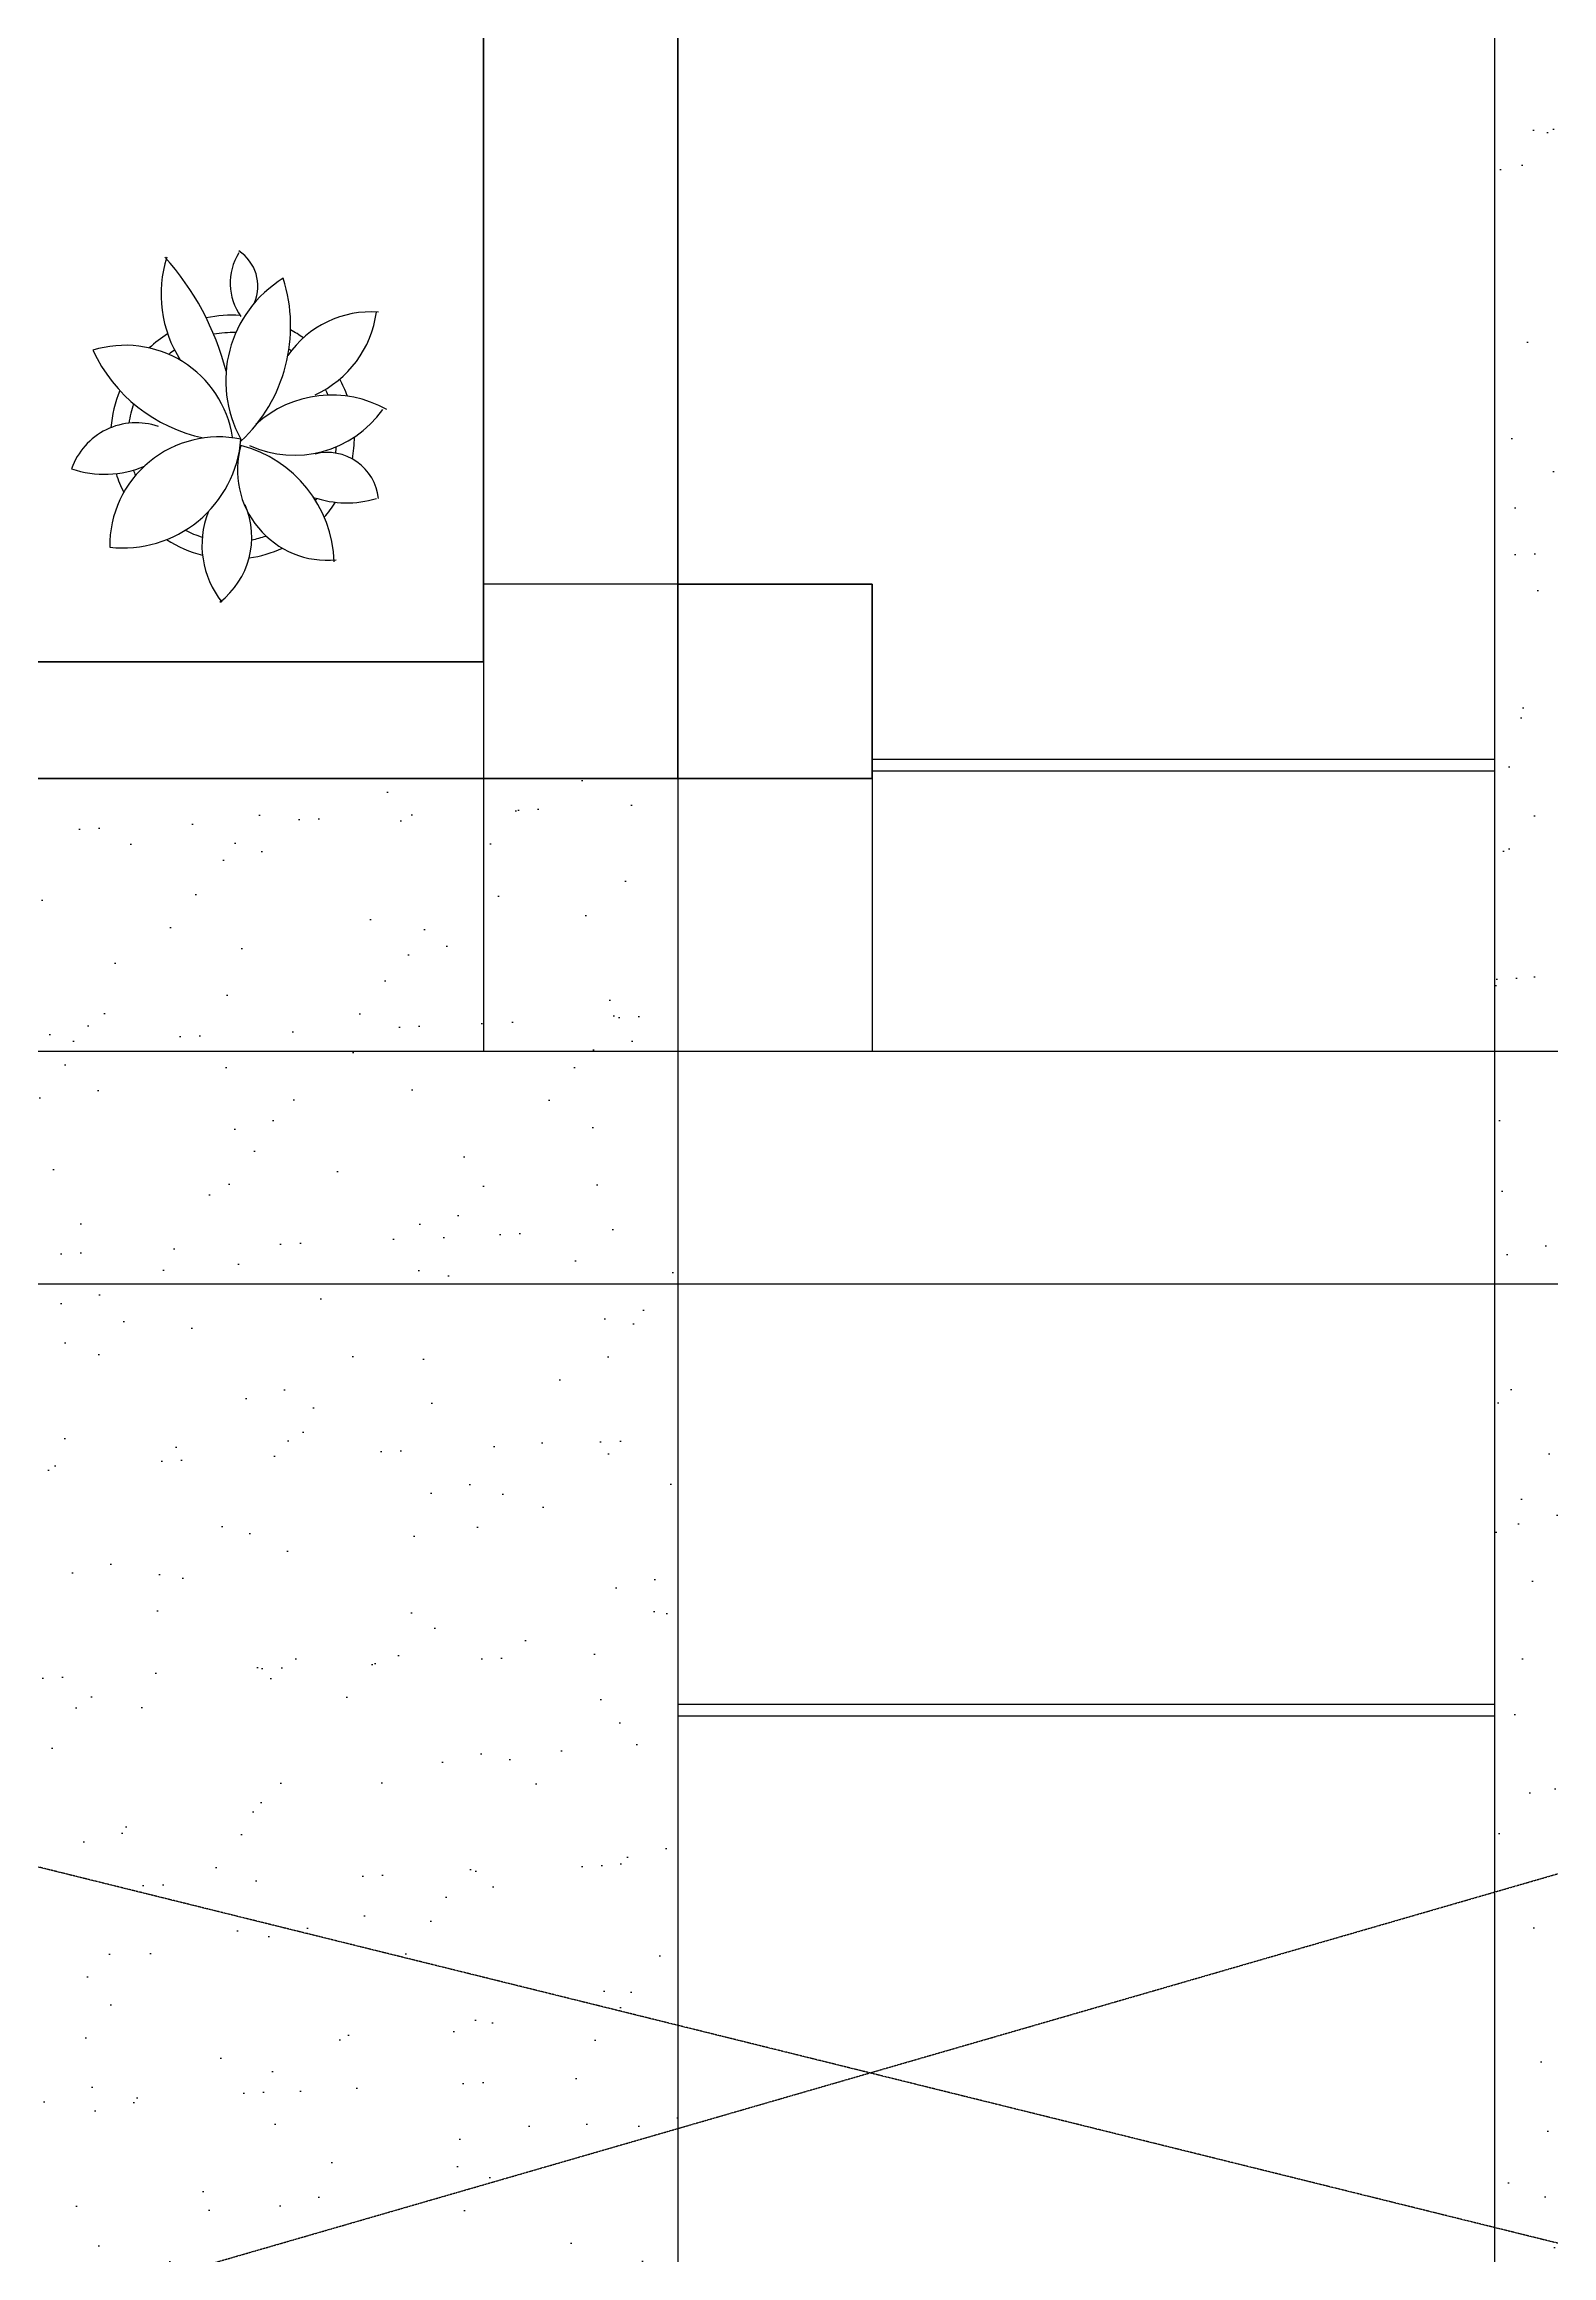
# Model space of a CAD drawing. Header units: millimetres. Extents: x -249630 to 95394, y -188036 to 109963.
# Drawn here: x -95159 to -92736, y 31104 to 34658 of the extents above; entities that cross this region are included whole.
import ezdxf

# ---------------------------------------------------------------- set-up
doc = ezdxf.new("R2010")
doc.units = ezdxf.units.MM
doc.header["$PDMODE"] = 2
doc.linetypes.add('HIDDEN2', pattern=[4.7625, 3.175, -1.5875])
for name, color, linetype in [('Arboles', 86, 'Continuous'), ('cotas', 1, 'Continuous'), ('Layer1', 2, 'Continuous'), ('Layer2', 8, 'Continuous'), ('PUERTAS', 14, 'Continuous'), ('VEREDA', 1, 'Continuous')]:
    doc.layers.add(name, color=color, linetype=linetype)
doc.layers.add('MUROS', color=6, linetype='Continuous', lineweight=60)
doc.styles.add('COTAS', font='arial.ttf', dxfattribs={"width": 1.1})
doc.dimstyles.new('COTA1-50', dxfattribs={"dimscale": 0.5, "dimtxt": 0.22, "dimasz": 0.12, "dimexe": 0.08, "dimexo": 0.05, "dimgap": 0.076, "dimtad": 2, "dimzin": 4, "dimdsep": 46, "dimtxsty": 'COTAS', "dimblk": 'ARCHTICK', "dimcen": -0.1, "dimclrd": 141, "dimclre": 141, "dimclrt": 11, "dimadec": 0, "dimazin": 0, "dimtfac": 1, "dimtix": 1, "dimtmove": 1, "dimatfit": 3, "dimfxl": 1, "dimtolj": 1, "dimtzin": 0, "dimarcsym": 0})
pattern_1 = [(82.5, (-230894.77, -222643.12), (-178.69067, 167.37674), [0, -193.04, 0, -215.9, 0, -206.375]), (52.5, (-230894.77, -222643.12), (-94.50546, 412.36643), [0, -104.14, 0, -173.99, 0, -66.675]), (12.5, (-231005.23, -222753.58), (279.14991, 280.16616), [0, -63.5, 0, -228.6, 0, -298.45]), (2.5, (-231005.23, -222753.58), (191.14055, 348.7754), [0, -31.75, 0, -149.86, 0, -171.45])]

# ---------------------------------------------------------------- blocks, each defined once
blk = doc.blocks.new('ARBUSTO8')
at = {"layer": 'Arboles', "color": 94}
for centre, radius, start, end in [((0.1947, 0.5614), 0.4882, 162.17286, 212.92324), ((-1.0852, -0.0188), 1.0876, 14.46595, 42.13167), ((0.2127, 0.6066), 0.2285, 147.95065, 215.86758), ((-0.0748, 0.594), 0.1705, 337.11275, 56.60528), ((0.4481, 0.2143), 0.4817, 121.33408, 209.17932), ((-0.4095, 0.434), 0.6367, 313.34792, 17.53205), ((0.5488, 0.0881), 0.4029, 85.51778, 145.69675), ((0.15, 0.5458), 0.4255, 294.31205, 352.42075), ((-0.437, -0.0789), 0.4357, 8.83439, 107.46655), ((0.0078, 0.6065), 0.6356, 205.11953, 258.15382), ((0.2416, 0.3518), 0.4367, 245.65217, 324.55057), ((0.3921, -0.2976), 0.4542, 60.70566, 132.17778), ((-0.3934, -0.2289), 0.2743, 71.00323, 161.0043), ((-0.0617, -0.4493), 0.438, 78.23661, 180.64455), ((-0.4456, 0.0173), 0.4746, 263.45246, 355.4287), ((0.3751, -0.1455), 0.3615, 164.03889, 275.5712), ((-0.0962, -0.5285), 0.4981, 1.70021, 75.61836), ((0.3749, -0.2806), 0.2066, 6.09728, 103.91767), ((-0.5206, 0.2467), 0.4083, 251.11747, 293.15625), ((0.4525, 0.1327), 0.4091, 251.05066, 286.95729), ((0.2415, -0.4452), 0.3706, 159.11844, 218.3945), ((-0.2596, -0.4137), 0.3306, 307.68555, 23.07323)]:
    blk.add_arc(centre, radius, start, end, dxfattribs=at)
at = {"layer": 'Arboles', "color": 3}
blk.add_arc((-0.5206, 0.2467), 0.4083, 313.63897, 314.1881, dxfattribs=at)
at = {"layer": 'Layer1', "color": 1}
for radius, start, end in [(0.4899, 86.36625, 102.41514), (0.4899, 122.1364, 133.04707), (0.4197, 88.18373, 100.33752), (0.4899, 54.46003, 61.53758), (0.4197, 123.65836, 127.63013), (0.4197, 55.67873, 57.28143), (0.4197, 23.65856, 27.18672), (0.4899, 19.58796, 28.37259), (0.4899, 157.52758, 175.55325), (0.4197, 161.32813, 172.34358), (0.4197, 351.13539, 354.74348), (0.4899, 349.63949, 0.02867), (0.4899, 197.44143, 206.95014), (0.4197, 198.43259, 201.65945), (0.4197, 322.69472, 324.01389), (0.4899, 318.86375, 327.68018), (0.4899, 237.27607, 255.78543), (0.4197, 243.14364, 253.19633), (0.4197, 280.61194, 288.71967), (0.4899, 277.82585, 294.24477)]:
    blk.add_arc((-0.0065, -0.012), radius, start, end, dxfattribs=at)
blk = doc.blocks.new('_ArchTick')
at = {"color": 0, "linetype": 'ByBlock', "const_width": 0.15}
blk.add_lwpolyline([(-0.5, -0.5), (0.5, 0.5)], dxfattribs=at)
blk = doc.blocks.new('*D63')
at = {"layer": 'cotas', "color": 141, "lineweight": -2, "transparency": 16777216}
for p, q in [((-98828, 33477.7), (-98828, 33039.6)), ((-94453, 33477.7), (-94453, 33039.6)), ((-98828, 33039.7), (-94453, 33039.7))]:
    blk.add_line(p, q, dxfattribs=at)
at = {"layer": 'Defpoints', "color": 0, "transparency": 16777216}
for p in [(-98828, 33477.8), (-94453, 33477.8), (-94453, 33039.7)]:
    blk.add_point(p, dxfattribs=at)
at = {"layer": 'cotas', "color": 141, "lineweight": -2, "transparency": 16777216, "xscale": 0.06, "yscale": 0.06, "zscale": 0.06, "rotation": 180}
blk.add_blockref('_ArchTick', (-98828, 33039.7), dxfattribs=at)
at = {"layer": 'cotas', "color": 141, "lineweight": -2, "transparency": 16777216, "xscale": 0.06, "yscale": 0.06, "zscale": 0.06}
blk.add_blockref('_ArchTick', (-94453, 33039.7), dxfattribs=at)
at = {"layer": 'cotas', "color": 11, "transparency": 16777216, "insert": (-96640.5, 33039.6), "char_height": 0.11, "attachment_point": 5, "style": 'COTAS'}
blk.add_mtext('\\A1;4375.00', dxfattribs=at)
blk = doc.blocks.new('*D64')
at = {"layer": 'cotas', "color": 141, "lineweight": -2, "transparency": 16777216}
for p, q in [((-94453, 33477.7), (-94453, 33039.6)), ((-94140.5, 33477.7), (-94140.5, 33039.6)), ((-94453, 33039.7), (-94140.5, 33039.7))]:
    blk.add_line(p, q, dxfattribs=at)
at = {"layer": 'Defpoints', "color": 0, "transparency": 16777216}
for p in [(-94453, 33477.8), (-94140.5, 33477.8), (-94140.5, 33039.7)]:
    blk.add_point(p, dxfattribs=at)
at = {"layer": 'cotas', "color": 141, "lineweight": -2, "transparency": 16777216, "xscale": 0.06, "yscale": 0.06, "zscale": 0.06, "rotation": 180}
blk.add_blockref('_ArchTick', (-94453, 33039.7), dxfattribs=at)
at = {"layer": 'cotas', "color": 141, "lineweight": -2, "transparency": 16777216, "xscale": 0.06, "yscale": 0.06, "zscale": 0.06}
blk.add_blockref('_ArchTick', (-94140.5, 33039.7), dxfattribs=at)
at = {"layer": 'cotas', "color": 11, "transparency": 16777216, "insert": (-94296.7, 33039.6), "char_height": 0.11, "attachment_point": 5, "style": 'COTAS'}
blk.add_mtext('\\A1;312.50', dxfattribs=at)
blk = doc.blocks.new('*D65')
at = {"layer": 'cotas', "color": 141, "lineweight": -2, "transparency": 16777216}
for p, q in [((-94140.5, 33477.7), (-94140.5, 33039.6)), ((-93828, 33477.7), (-93828, 33039.6)), ((-94140.5, 33039.7), (-93828, 33039.7))]:
    blk.add_line(p, q, dxfattribs=at)
at = {"layer": 'Defpoints', "color": 0, "transparency": 16777216}
for p in [(-94140.5, 33477.8), (-93828, 33477.8), (-93828, 33039.7)]:
    blk.add_point(p, dxfattribs=at)
at = {"layer": 'cotas', "color": 141, "lineweight": -2, "transparency": 16777216, "xscale": 0.06, "yscale": 0.06, "zscale": 0.06, "rotation": 180}
blk.add_blockref('_ArchTick', (-94140.5, 33039.7), dxfattribs=at)
at = {"layer": 'cotas', "color": 141, "lineweight": -2, "transparency": 16777216, "xscale": 0.06, "yscale": 0.06, "zscale": 0.06}
blk.add_blockref('_ArchTick', (-93828, 33039.7), dxfattribs=at)
at = {"layer": 'cotas', "color": 11, "transparency": 16777216, "insert": (-93984.2, 33039.6), "char_height": 0.11, "attachment_point": 5, "style": 'COTAS'}
blk.add_mtext('\\A1;312.50', dxfattribs=at)
blk = doc.blocks.new('*D66')
at = {"layer": 'cotas', "color": 141, "lineweight": -2, "transparency": 16777216}
for p, q in [((-92828, 33490.2), (-92828, 33039.6)), ((-93828, 33477.7), (-93828, 33039.6)), ((-93828, 33039.7), (-92828, 33039.7))]:
    blk.add_line(p, q, dxfattribs=at)
at = {"layer": 'Defpoints', "color": 0, "transparency": 16777216}
for p in [(-92828, 33490.3), (-93828, 33477.8), (-92828, 33039.7)]:
    blk.add_point(p, dxfattribs=at)
at = {"layer": 'cotas', "color": 141, "lineweight": -2, "transparency": 16777216, "xscale": 0.06, "yscale": 0.06, "zscale": 0.06, "rotation": 180}
blk.add_blockref('_ArchTick', (-93828, 33039.7), dxfattribs=at)
at = {"layer": 'cotas', "color": 141, "lineweight": -2, "transparency": 16777216, "xscale": 0.06, "yscale": 0.06, "zscale": 0.06}
blk.add_blockref('_ArchTick', (-92828, 33039.7), dxfattribs=at)
at = {"layer": 'cotas', "color": 11, "transparency": 16777216, "insert": (-93328, 33039.6), "char_height": 0.11, "attachment_point": 5, "style": 'COTAS'}
blk.add_mtext('\\A1;1000.00', dxfattribs=at)
blk = doc.blocks.new('*D67')
at = {"layer": 'cotas', "color": 141, "lineweight": -2, "transparency": 16777216}
for p, q in [((-92828, 33490.2), (-92828, 33039.6)), ((-89765.5, 33477.7), (-89765.5, 33039.6)), ((-92828, 33039.7), (-89765.5, 33039.7))]:
    blk.add_line(p, q, dxfattribs=at)
at = {"layer": 'Defpoints', "color": 0, "transparency": 16777216}
for p in [(-92828, 33490.3), (-89765.5, 33477.8), (-89765.5, 33039.7)]:
    blk.add_point(p, dxfattribs=at)
at = {"layer": 'cotas', "color": 141, "lineweight": -2, "transparency": 16777216, "xscale": 0.06, "yscale": 0.06, "zscale": 0.06, "rotation": 180}
blk.add_blockref('_ArchTick', (-92828, 33039.7), dxfattribs=at)
at = {"layer": 'cotas', "color": 141, "lineweight": -2, "transparency": 16777216, "xscale": 0.06, "yscale": 0.06, "zscale": 0.06}
blk.add_blockref('_ArchTick', (-89765.5, 33039.7), dxfattribs=at)
at = {"layer": 'cotas', "color": 11, "transparency": 16777216, "insert": (-91296.7, 33039.6), "char_height": 0.11, "attachment_point": 5, "style": 'COTAS'}
blk.add_mtext('\\A1;3062.50', dxfattribs=at)
blk = doc.blocks.new('A$C69810C7B')
at = {"layer": 'PUERTAS', "color": 2}
for p, q in [((-0.99, -0.05), (-0.99, -0.15)), ((-0.945, -0.05), (-0.99, -0.05)), ((-0.945, -0.105), (-0.945, -0.05)), ((-0.045, -0.105), (-0.045, -0.05)), ((-0.045, -0.05), (0, -0.05)), ((0, -0.05), (0, -0.15)), ((-0.945, -0.105), (-0.955, -0.105)), ((-0.955, -0.15), (-0.955, -0.105)), ((-0.045, -0.105), (-0.035, -0.105)), ((-0.035, -0.15), (-0.035, -0.105)), ((-0.955, -0.15), (-0.99, -0.15)), ((-0.035, -0.15), (-0.07, -0.15)), ((-0.07, -1.06), (-0.07, -0.15)), ((-0.035, -0.15), (0, -0.15)), ((-0.035, -0.15), (-0.035, -1.06)), ((-0.035, -1.06), (-0.07, -1.06))]:
    blk.add_line(p, q, dxfattribs=at)
at = {"layer": 'PUERTAS', "color": 1}
blk.add_arc((-0.0268, -0.1318), 0.9286, 178.348, 267.335, dxfattribs=at)

msp = doc.modelspace()

# ---------------------------------------------------------------- hatches: boundary and pattern name
at = {"layer": 'Arboles'}
h = msp.add_hatch(dxfattribs=at)
h.set_pattern_fill('AR-SAND', color=256, scale=5, angle=45, style=0, double=1)
h.set_pattern_definition(pattern_1)
h.paths.add_polyline_path([(-89947.137, 36398.183), (-89947.137, 35598.183), (-90246.256, 35598.183, -0.01236118), (-90194.131, 35473.183), (-89947.137, 35473.183), (-89947.137, 34673.183), (-90080.871, 34673.183, 0.00234352), (-90082.998, 34548.183), (-89947.137, 34548.183), (-89947.137, 33748.183), (-90023.9, 33748.183), (-89956.674, 33670.753), (-89930.237, 33616.285), (-89930.237, 33574.268), (-89947.137, 33549.669), (-89947.137, 32823.183), (-90093.354, 32823.183, 0.00006947), (-90093.394, 32796.158, -0.37069982), (-90074.94, 32770.326, 0.00061449), (-90073.284, 32723.914, 0.00034068), (-90074.216, 32698.183), (-89947.137, 32698.183), (-89947.137, 32665.273), (-89452.993, 32665.273), (-89452.993, 33477.773), (-89765.493, 33477.773), (-89765.493, 33790.273), (-89452.993, 33790.273), (-89452.993, 34665.273), (-89452.993, 34690.273, -1), (-89452.993, 34740.273), (-89452.993, 35188.401, -0.41421356), (-89492.365, 35227.773, -0.41421356), (-89452.993, 35267.145), (-89452.993, 35740.273, -1), (-89452.993, 35790.273), (-87577.993, 35790.273), (-87549.75, 35831.532, 0.15120189), (-87577.993, 35840.273), (-88500.16, 35840.273), (-89452.993, 35840.273), (-89452.993, 36915.273), (-89765.493, 36915.273), (-89765.493, 37227.773), (-92827.993, 37227.773), (-92827.993, 32665.273), (-92447.137, 32665.273), (-92447.137, 32698.183), (-92302.349, 32698.183, 0.00034068), (-92303.281, 32723.914, 0.00061449), (-92301.625, 32770.326, -0.37069982), (-92283.171, 32796.158, 0.00006947), (-92283.211, 32823.183), (-92447.137, 32823.183), (-92447.137, 33623.183), (-92442.98, 33623.183), (-92419.891, 33670.753), (-92352.665, 33748.183), (-92447.137, 33748.183), (-92447.137, 34548.183), (-92293.567, 34548.183, 0.00234352), (-92295.694, 34673.183), (-92447.137, 34673.183), (-92447.137, 35473.183), (-92182.434, 35473.183, -0.01236118), (-92130.309, 35598.183), (-92447.137, 35598.183), (-92447.137, 36398.183), (-91697.137, 36398.183), (-91697.137, 36293.301, -0.12991394), (-91683.012, 36239.855), (-90697.137, 36239.855), (-90697.137, 36398.183)])
h.paths.add_polyline_path([(-89793.475, 33026.54), (-89425.011, 33026.54), (-89425.011, 32817.383), (-89793.475, 32817.383)], flags=24)
h.paths.add_polyline_path([(-91690.89, 36253.45), (-90481.012, 36253.45), (-90481.012, 36464.061), (-91690.89, 36464.061)], flags=25)
h.paths.add_polyline_path([(-91732.709, 36465.347), (-90643.732, 36465.347), (-90643.732, 36740.12), (-91732.709, 36740.12)], flags=24)
h = msp.add_hatch(dxfattribs=at)
h.set_pattern_fill('AR-SAND', color=256, scale=5, angle=45, style=0, double=1)
h.set_pattern_definition(pattern_1)
h.paths.add_polyline_path([(-95526.765, 32665.273), (-95526.765, 33477.773), (-98015.493, 33477.773), (-98952.993, 33477.773), (-98952.993, 32665.273)])
h.paths.add_polyline_path([(-94140.493, 32665.273), (-94140.493, 33477.773), (-95202.993, 33477.773), (-95526.765, 33477.773), (-95526.765, 32665.273)])
h.paths.add_polyline_path([(-94140.493, 32665.273), (-95526.765, 32665.273), (-95526.765, 29915.273), (-94640.493, 29915.273), (-94640.493, 30165.273), (-94366.429, 30165.273), (-94865.918, 30530.885), (-94842.427, 30562.978), (-94841.809, 30562.527, -0.19704729), (-94140.493, 30948.678)])
h.paths.add_polyline_path([(-95526.765, 32665.273), (-98952.993, 32665.273), (-98952.993, 29915.273), (-95526.765, 29915.273)])
h.paths.add_polyline_path([(-96588.103, 32334.256), (-95667.969, 32334.256), (-95667.969, 32592.336), (-96588.103, 32592.336)], flags=24)
h.paths.add_polyline_path([(-97449.188, 31122.402), (-95684.87, 31122.402), (-95684.87, 31398.197), (-97449.188, 31398.197)], flags=24)
h = msp.add_hatch(dxfattribs=at)
h.set_pattern_fill('AR-SAND', color=256, scale=5, angle=45, style=0, double=1)
h.set_pattern_definition(pattern_1)
h.paths.add_polyline_path([(-90697.137, 30554.066, -0.01675678), (-90767.286, 30551.714), (-91190.109, 30551.714), (-91609.279, 30551.714, -0.02099726), (-91697.137, 30555.405), (-91697.137, 30165.273), (-90697.137, 30165.273)])
h.paths.add_polyline_path([(-87953.078, 30165.273), (-89947.137, 30165.273), (-89947.137, 30048.183), (-90697.137, 30048.183), (-90697.137, 30165.273), (-91697.137, 30165.273), (-91697.137, 30048.183), (-92447.137, 30048.183), (-92447.137, 30165.273), (-92686.307, 30165.273, -0.04841424), (-92643.845, 29915.273), (-92390.493, 29915.273), (-92390.493, 29892.846), (-92305.265, 29892.846), (-92305.265, 29835.427), (-92324.205, 29835.427), (-92324.205, 29821.523), (-90581.781, 29821.523), (-90581.781, 29835.427), (-90600.72, 29835.427), (-90600.72, 29892.846), (-90515.493, 29892.846), (-90430.265, 29892.846), (-90430.265, 29835.427), (-90449.205, 29835.427), (-90449.205, 29821.523), (-88706.781, 29821.523), (-88706.781, 29835.427), (-88725.72, 29835.427), (-88725.72, 29892.846), (-88640.493, 29892.846), (-88640.493, 29915.273), (-87953.078, 29915.273)])
h.paths.add_polyline_path([(-92447.137, 31773.183), (-92325.745, 31773.183, -0.01359231), (-92326.254, 31898.183), (-92447.137, 31898.183), (-92447.137, 32665.273), (-92827.993, 32665.273), (-92827.993, 30497.564, -0.06913589), (-92686.307, 30165.273), (-92447.137, 30165.273), (-92447.137, 30848.183), (-92149.581, 30848.183, -0.10917358), (-92158.694, 30964.654, -0.00134948), (-92162.197, 30973.183), (-92447.137, 30973.183)])

# ---------------------------------------------------------------- linework, layer by layer
at = {"layer": 'Layer2', "linetype": 'HIDDEN2', "ltscale": 0.15}
for points in [[(-98952.993, 29915.273), (-89452.993, 32665.273)], [(-87843.158, 29915.273), (-98952.993, 32665.273)]]:
    msp.add_lwpolyline(points, dxfattribs=at)
at = {"layer": 'MUROS'}
for p, q in [((-94452.993, 33665.273), (-94452.993, 37415.273)), ((-94140.493, 33790.273), (-94140.493, 36677.773)), ((-93827.993, 33790.273), (-94140.493, 33790.273)), ((-93827.993, 33477.773), (-93827.993, 33790.273)), ((-95202.993, 33665.273), (-94452.993, 33665.273)), ((-95202.993, 33477.773), (-94140.493, 33477.773)), ((-94140.493, 33477.773), (-93827.993, 33477.773))]:
    msp.add_line(p, q, dxfattribs=at)
at = {"layer": 'VEREDA'}
for p, q in [((-92827.993, 37227.773), (-92827.993, 30497.564)), ((-93827.993, 33509.023), (-92827.993, 33509.023)), ((-93827.993, 33490.273), (-92827.993, 33490.273)), ((-94140.493, 33477.773), (-94140.493, 29915.273)), ((-94140.493, 31990.273), (-92827.993, 31990.273)), ((-94140.493, 31971.523), (-92827.993, 31971.523))]:
    msp.add_line(p, q, dxfattribs=at)
msp.add_lwpolyline([(-89452.993, 34665.273), (-89452.993, 32665.273), (-99140.493, 32665.273)], dxfattribs=at)
for points in [[(-94452.993, 33477.773), (-94140.493, 33477.773), (-94140.493, 33790.273), (-94452.993, 33790.273)], [(-94140.493, 33477.773), (-93827.993, 33477.773), (-93827.993, 33790.273), (-94140.493, 33790.273)]]:
    msp.add_lwpolyline(points, close=True, dxfattribs=at)

# ---------------------------------------------------------------- block references
at = {"xscale": 400.0000000002046, "yscale": 400.0000000002046, "zscale": 400.0000000002046}
msp.add_blockref('ARBUSTO8', (-94853.747, 34031.325), dxfattribs=at)
at = {"layer": 'PUERTAS', "xscale": 1136.363636363575, "yscale": 1136.363636363575, "zscale": 1136.363636363575, "rotation": 233.7969356153417}
msp.add_blockref('A$C69810C7B', (-93917.428, 29787.328), dxfattribs=at)

# ---------------------------------------------------------------- dimensions: what is measured, and where the dimension line sits
at = {"layer": 'cotas'}
for base, p1, p2, picture, middle in [((-92827.993, 33039.665), (-93827.993, 33477.773), (-92827.993, 33490.273), '*D66', (-93327.993, 33039.571)), ((-89765.493, 33039.665), (-92827.993, 33490.273), (-89765.493, 33477.773), '*D67', (-91296.743, 33039.571)), ((-94452.993, 33039.665), (-98827.993, 33477.773), (-94452.993, 33477.773), '*D63', (-96640.493, 33039.571)), ((-94140.493, 33039.665), (-94452.993, 33477.773), (-94140.493, 33477.773), '*D64', (-94296.743, 33039.571)), ((-93827.993, 33039.665), (-94140.493, 33477.773), (-93827.993, 33477.773), '*D65', (-93984.243, 33039.571))]:
    dim = msp.add_linear_dim(base=base, p1=p1, p2=p2, dimstyle='COTA1-50', dxfattribs=at)
    dim.commit()
    dim.dimension.update_dxf_attribs({"geometry": picture, "text_midpoint": middle})

doc.saveas('drawing.dxf')
